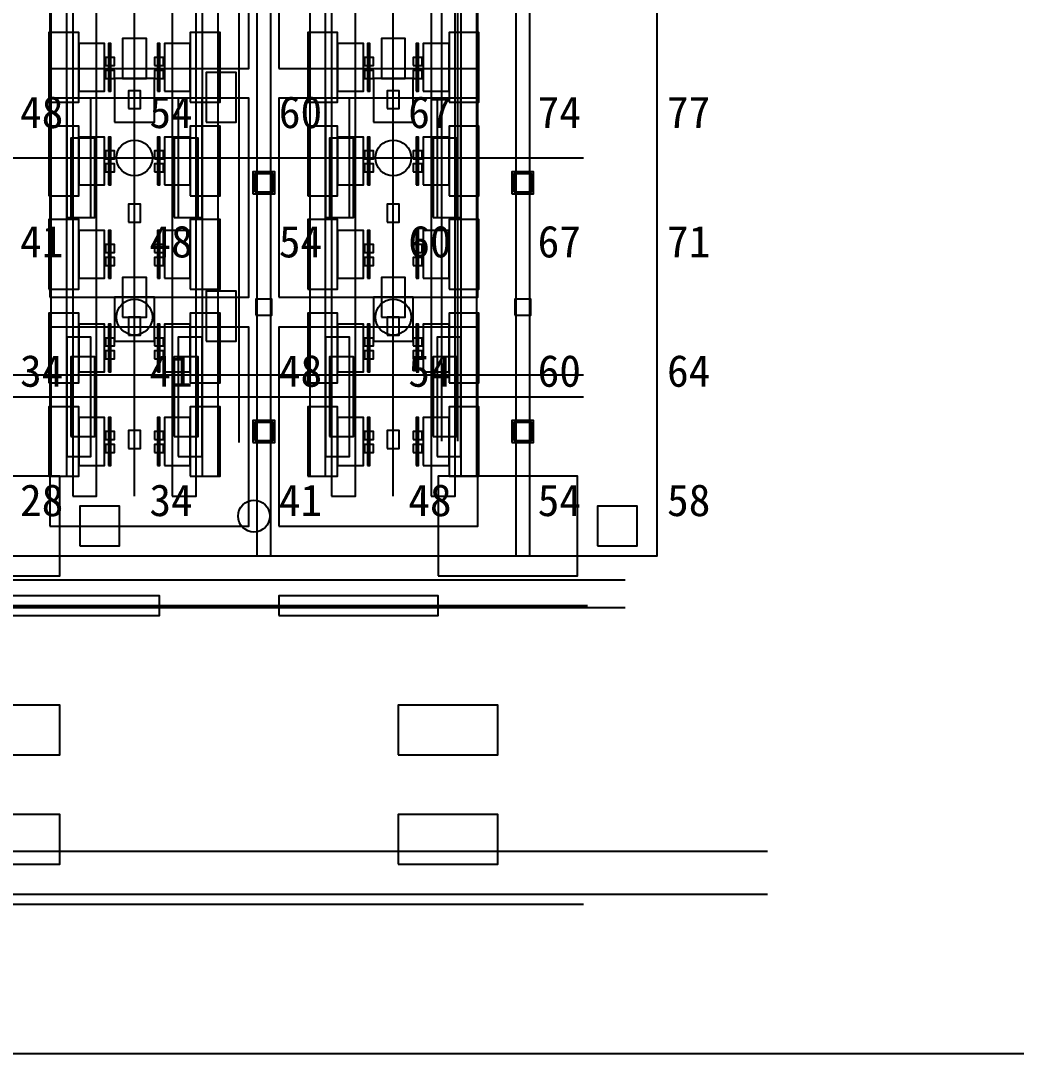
# Model space of a CAD drawing. Header units: metres. Extents: x -1640 to 1560, y -268 to 2338.
# Drawn here: x 258 to 308, y 862 to 913.9 of the extents above; entities that cross this region are included whole.
import ezdxf

# ---------------------------------------------------------------- set-up
doc = ezdxf.new("R2010")
doc.units = ezdxf.units.M
for name, color, linetype in [('1F_CDS', 5, 'Continuous'), ('1F_CHL', 4, 'Continuous'), ('1F_EHS_GAS_DETECTOR', 6, 'Continuous'), ('1F_EHS_SAFETY_SHOWER_EYEWASH_CONCEPT', 3, 'Continuous'), ('1F_PUMP', 2, 'Continuous'), ('1F_SCR', 3, 'Continuous'), ('1F_STRUCT_COLUMN', 8, 'Continuous'), ('1F_ZONE', 3, 'Continuous'), ('2F_CSF_LATERAL_RACK_CONCEPT', 9, 'Continuous'), ('2F_EHS_GAS_DETECTOR', 6, 'Continuous'), ('2F_RFG', 5, 'Continuous'), ('2F_STRUCT_COLUMN', 8, 'Continuous'), ('2F_VMB', 6, 'Continuous'), ('2F_ZONE', 3, 'Continuous'), ('3F_CLEANROOM_OVERHEAD_PIPE_DUCT_CONCEPT', 9, 'Continuous'), ('3F_EHS_EGRESS_DIST_M', 2, 'Continuous'), ('3F_FOUP', 5, 'Continuous'), ('3F_METRO', 2, 'Continuous'), ('3F_OHT', 9, 'Continuous'), ('3F_OHTV', 1, 'Continuous'), ('3F_STRUCT_COLUMN', 8, 'Continuous'), ('3F_TBAR', 6, 'Continuous'), ('3F_ZONE', 3, 'Continuous'), ('4F_DCC', 3, 'Continuous'), ('4F_FFU', 1, 'Continuous'), ('4F_STRUCT_PLENUM_TRUSS_CONCEPT', 9, 'Continuous'), ('4F_ZONE', 3, 'Continuous'), ('5F_CDS', 5, 'Continuous'), ('5F_CHL', 4, 'Continuous'), ('5F_EHS_GAS_DETECTOR', 6, 'Continuous'), ('5F_EHS_SAFETY_SHOWER_EYEWASH_CONCEPT', 3, 'Continuous'), ('5F_PUMP', 2, 'Continuous'), ('5F_SCR', 3, 'Continuous'), ('5F_STRUCT_COLUMN', 8, 'Continuous'), ('5F_ZONE', 3, 'Continuous'), ('6F_CSF_LATERAL_RACK_CONCEPT', 9, 'Continuous'), ('6F_EHS_GAS_DETECTOR', 6, 'Continuous'), ('6F_RFG', 5, 'Continuous'), ('6F_STRUCT_COLUMN', 8, 'Continuous'), ('6F_VMB', 6, 'Continuous'), ('6F_ZONE', 3, 'Continuous'), ('7F_CLEANROOM_OVERHEAD_PIPE_DUCT_CONCEPT', 9, 'Continuous'), ('7F_EHS_EGRESS_DIST_M', 2, 'Continuous'), ('7F_FOUP', 5, 'Continuous'), ('7F_METRO', 2, 'Continuous'), ('7F_OHT', 9, 'Continuous'), ('7F_OHTV', 1, 'Continuous'), ('7F_STRUCT_COLUMN', 8, 'Continuous'), ('7F_TBAR', 6, 'Continuous'), ('7F_ZONE', 3, 'Continuous'), ('8F_DCC', 3, 'Continuous'), ('8F_FFU', 1, 'Continuous'), ('8F_STRUCT_PLENUM_TRUSS_CONCEPT', 9, 'Continuous'), ('8F_ZONE', 3, 'Continuous'), ('OUTLINE', 7, 'Continuous'), ('RF_RSC', 4, 'Continuous'), ('RF_STACK', 2, 'Continuous'), ('UTIL_CHEM_CONCEPT', 6, 'Continuous'), ('UTIL_CHW.R_CONCEPT', 2, 'Continuous'), ('UTIL_CHW.S_CONCEPT', 1, 'Continuous'), ('UTIL_ELEC.LV_CONCEPT', 2, 'Continuous'), ('UTIL_EXH.ACID_CONCEPT', 4, 'Continuous'), ('UTIL_EXH.ALK_CONCEPT', 5, 'Continuous'), ('UTIL_GAS.SPEC_CONCEPT', 3, 'Continuous'), ('UTIL_PCW.R_CONCEPT', 1, 'Continuous'), ('UTIL_PCW.S_CONCEPT', 6, 'Continuous'), ('UTIL_UPW.R_CONCEPT', 2, 'Continuous'), ('UTIL_UPW.S_CONCEPT', 1, 'Continuous')]:
    doc.layers.add(name, color=color, linetype=linetype)

msp = doc.modelspace()

# ---------------------------------------------------------------- linework, layer by layer
at = {"layer": '1F_CDS'}
for points in [[(255, 877), (260, 877), (260, 879.5), (255, 879.5)], [(277, 877), (282, 877), (282, 879.5), (277, 879.5)], [(255, 871.5), (260, 871.5), (260, 874), (255, 874)], [(277, 871.5), (282, 871.5), (282, 874), (277, 874)]]:
    msp.add_lwpolyline(points, close=True, dxfattribs=at)
at = {"layer": '1F_CHL'}
for points in [[(267.35, 908.8), (268.85, 908.8), (268.85, 911.3), (267.35, 911.3)], [(267.35, 897.8), (268.85, 897.8), (268.85, 900.3), (267.35, 900.3)]]:
    msp.add_lwpolyline(points, close=True, dxfattribs=at)
at = {"layer": '1F_EHS_GAS_DETECTOR'}
for centre in [(263.75, 899), (276.75, 899)]:
    msp.add_circle(centre, 0.9, dxfattribs=at)
at = {"layer": '1F_EHS_SAFETY_SHOWER_EYEWASH_CONCEPT'}
msp.add_circle((269.75, 889), 0.8, dxfattribs=at)
at = {"layer": '1F_PUMP'}
for points in [[(260.55, 904), (261.75, 904), (261.75, 908), (260.55, 908)], [(265.75, 904), (266.95, 904), (266.95, 908), (265.75, 908)], [(273.55, 904), (274.75, 904), (274.75, 908), (273.55, 908)], [(278.75, 904), (279.95, 904), (279.95, 908), (278.75, 908)], [(260.55, 893), (261.75, 893), (261.75, 897), (260.55, 897)], [(265.75, 893), (266.95, 893), (266.95, 897), (265.75, 897)], [(273.55, 893), (274.75, 893), (274.75, 897), (273.55, 897)], [(278.75, 893), (279.95, 893), (279.95, 897), (278.75, 897)]]:
    msp.add_lwpolyline(points, close=True, dxfattribs=at)
at = {"layer": '1F_SCR'}
for points in [[(262.75, 908.8), (264.75, 908.8), (264.75, 911), (262.75, 911)], [(275.75, 908.8), (277.75, 908.8), (277.75, 911), (275.75, 911)], [(262.75, 897.8), (264.75, 897.8), (264.75, 900), (262.75, 900)], [(275.75, 897.8), (277.75, 897.8), (277.75, 900), (275.75, 900)]]:
    msp.add_lwpolyline(points, close=True, dxfattribs=at)
at = {"layer": '1F_STRUCT_COLUMN'}
for points in [[(269.7, 905.2), (270.8, 905.2), (270.8, 906.3), (269.7, 906.3)], [(282.7, 905.2), (283.8, 905.2), (283.8, 906.3), (282.7, 906.3)], [(269.7, 892.7), (270.8, 892.7), (270.8, 893.8), (269.7, 893.8)], [(282.7, 892.7), (283.8, 892.7), (283.8, 893.8), (282.7, 893.8)]]:
    msp.add_lwpolyline(points, close=True, dxfattribs=at)
at = {"layer": '1F_ZONE'}
msp.add_lwpolyline([(16.5, 887), (290, 887), (290, 1045), (16.5, 1045)], close=True, dxfattribs=at)
at = {"layer": '2F_CSF_LATERAL_RACK_CONCEPT'}
for points in [[(259.55, 891), (260.35, 891), (260.35, 1041), (259.55, 1041)], [(267.15, 891), (267.95, 891), (267.95, 1041), (267.15, 1041)], [(272.55, 891), (273.35, 891), (273.35, 1041), (272.55, 1041)], [(280.15, 891), (280.95, 891), (280.95, 1041), (280.15, 1041)]]:
    msp.add_lwpolyline(points, close=True, dxfattribs=at)
at = {"layer": '2F_EHS_GAS_DETECTOR'}
for centre in [(263.75, 907), (276.75, 907)]:
    msp.add_circle(centre, 0.9, dxfattribs=at)
at = {"layer": '2F_RFG'}
for points in [[(260.35, 904), (261.55, 904), (261.55, 910), (260.35, 910)], [(265.95, 904), (267.15, 904), (267.15, 910), (265.95, 910)], [(273.35, 904), (274.55, 904), (274.55, 910), (273.35, 910)], [(278.95, 904), (280.15, 904), (280.15, 910), (278.95, 910)], [(260.35, 892), (261.55, 892), (261.55, 898), (260.35, 898)], [(265.95, 892), (267.15, 892), (267.15, 898), (265.95, 898)], [(273.35, 892), (274.55, 892), (274.55, 898), (273.35, 898)], [(278.95, 892), (280.15, 892), (280.15, 898), (278.95, 898)]]:
    msp.add_lwpolyline(points, close=True, dxfattribs=at)
at = {"layer": '2F_STRUCT_COLUMN'}
for points in [[(269.8, 905.3), (270.7, 905.3), (270.7, 906.2), (269.8, 906.2)], [(282.8, 905.3), (283.7, 905.3), (283.7, 906.2), (282.8, 906.2)], [(269.8, 892.8), (270.7, 892.8), (270.7, 893.7), (269.8, 893.7)], [(282.8, 892.8), (283.7, 892.8), (283.7, 893.7), (282.8, 893.7)]]:
    msp.add_lwpolyline(points, close=True, dxfattribs=at)
at = {"layer": '2F_VMB'}
for points in [[(263.15, 911), (264.35, 911), (264.35, 913), (263.15, 913)], [(276.15, 911), (277.35, 911), (277.35, 913), (276.15, 913)], [(263.15, 899), (264.35, 899), (264.35, 901), (263.15, 901)], [(276.15, 899), (277.35, 899), (277.35, 901), (276.15, 901)]]:
    msp.add_lwpolyline(points, close=True, dxfattribs=at)
at = {"layer": '2F_ZONE'}
msp.add_lwpolyline([(16.5, 887), (290, 887), (290, 1045), (16.5, 1045)], close=True, dxfattribs=at)
at = {"layer": '3F_CLEANROOM_OVERHEAD_PIPE_DUCT_CONCEPT'}
for points in [[(260.65, 890), (261.85, 890), (261.85, 1042), (260.65, 1042)], [(265.65, 890), (266.85, 890), (266.85, 1042), (265.65, 1042)], [(273.65, 890), (274.85, 890), (274.85, 1042), (273.65, 1042)], [(278.65, 890), (279.85, 890), (279.85, 1042), (278.65, 1042)]]:
    msp.add_lwpolyline(points, close=True, dxfattribs=at)
at = {"layer": '3F_FOUP'}
for points in [[(262.3, 911.65), (262.75, 911.65), (262.75, 912.05), (262.3, 912.05)], [(264.75, 911.65), (265.2, 911.65), (265.2, 912.05), (264.75, 912.05)], [(275.3, 911.65), (275.75, 911.65), (275.75, 912.05), (275.3, 912.05)], [(277.75, 911.65), (278.2, 911.65), (278.2, 912.05), (277.75, 912.05)], [(262.3, 911), (262.75, 911), (262.75, 911.4), (262.3, 911.4)], [(264.75, 911), (265.2, 911), (265.2, 911.4), (264.75, 911.4)], [(275.3, 911), (275.75, 911), (275.75, 911.4), (275.3, 911.4)], [(277.75, 911), (278.2, 911), (278.2, 911.4), (277.75, 911.4)], [(262.3, 906.95), (262.75, 906.95), (262.75, 907.35), (262.3, 907.35)], [(264.75, 906.95), (265.2, 906.95), (265.2, 907.35), (264.75, 907.35)], [(275.3, 906.95), (275.75, 906.95), (275.75, 907.35), (275.3, 907.35)], [(277.75, 906.95), (278.2, 906.95), (278.2, 907.35), (277.75, 907.35)], [(262.3, 906.3), (262.75, 906.3), (262.75, 906.7), (262.3, 906.7)], [(264.75, 906.3), (265.2, 906.3), (265.2, 906.7), (264.75, 906.7)], [(275.3, 906.3), (275.75, 906.3), (275.75, 906.7), (275.3, 906.7)], [(277.75, 906.3), (278.2, 906.3), (278.2, 906.7), (277.75, 906.7)], [(262.3, 902.25), (262.75, 902.25), (262.75, 902.65), (262.3, 902.65)], [(264.75, 902.25), (265.2, 902.25), (265.2, 902.65), (264.75, 902.65)], [(275.3, 902.25), (275.75, 902.25), (275.75, 902.65), (275.3, 902.65)], [(277.75, 902.25), (278.2, 902.25), (278.2, 902.65), (277.75, 902.65)], [(262.3, 901.6), (262.75, 901.6), (262.75, 902), (262.3, 902)], [(264.75, 901.6), (265.2, 901.6), (265.2, 902), (264.75, 902)], [(275.3, 901.6), (275.75, 901.6), (275.75, 902), (275.3, 902)], [(277.75, 901.6), (278.2, 901.6), (278.2, 902), (277.75, 902)], [(262.3, 897.55), (262.75, 897.55), (262.75, 897.95), (262.3, 897.95)], [(264.75, 897.55), (265.2, 897.55), (265.2, 897.95), (264.75, 897.95)], [(275.3, 897.55), (275.75, 897.55), (275.75, 897.95), (275.3, 897.95)], [(277.75, 897.55), (278.2, 897.55), (278.2, 897.95), (277.75, 897.95)], [(262.3, 896.9), (262.75, 896.9), (262.75, 897.3), (262.3, 897.3)], [(264.75, 896.9), (265.2, 896.9), (265.2, 897.3), (264.75, 897.3)], [(275.3, 896.9), (275.75, 896.9), (275.75, 897.3), (275.3, 897.3)], [(277.75, 896.9), (278.2, 896.9), (278.2, 897.3), (277.75, 897.3)], [(262.3, 892.85), (262.75, 892.85), (262.75, 893.25), (262.3, 893.25)], [(264.75, 892.85), (265.2, 892.85), (265.2, 893.25), (264.75, 893.25)], [(275.3, 892.85), (275.75, 892.85), (275.75, 893.25), (275.3, 893.25)], [(277.75, 892.85), (278.2, 892.85), (278.2, 893.25), (277.75, 893.25)], [(262.3, 892.2), (262.75, 892.2), (262.75, 892.6), (262.3, 892.6)], [(264.75, 892.2), (265.2, 892.2), (265.2, 892.6), (264.75, 892.6)], [(275.3, 892.2), (275.75, 892.2), (275.75, 892.6), (275.3, 892.6)], [(277.75, 892.2), (278.2, 892.2), (278.2, 892.6), (277.75, 892.6)]]:
    msp.add_lwpolyline(points, close=True, dxfattribs=at)
at = {"layer": '3F_METRO'}
for points in [[(259.45, 909.8), (260.95, 909.8), (260.95, 913.3), (259.45, 913.3)], [(266.55, 909.8), (268.05, 909.8), (268.05, 913.3), (266.55, 913.3)], [(272.45, 909.8), (273.95, 909.8), (273.95, 913.3), (272.45, 913.3)], [(279.55, 909.8), (281.05, 909.8), (281.05, 913.3), (279.55, 913.3)], [(260.95, 910.35), (262.25, 910.35), (262.25, 912.75), (260.95, 912.75)], [(265.25, 910.35), (266.55, 910.35), (266.55, 912.75), (265.25, 912.75)], [(273.95, 910.35), (275.25, 910.35), (275.25, 912.75), (273.95, 912.75)], [(278.25, 910.35), (279.55, 910.35), (279.55, 912.75), (278.25, 912.75)], [(259.45, 905.1), (260.95, 905.1), (260.95, 908.6), (259.45, 908.6)], [(266.55, 905.1), (268.05, 905.1), (268.05, 908.6), (266.55, 908.6)], [(272.45, 905.1), (273.95, 905.1), (273.95, 908.6), (272.45, 908.6)], [(279.55, 905.1), (281.05, 905.1), (281.05, 908.6), (279.55, 908.6)], [(260.95, 905.65), (262.25, 905.65), (262.25, 908.05), (260.95, 908.05)], [(265.25, 905.65), (266.55, 905.65), (266.55, 908.05), (265.25, 908.05)], [(273.95, 905.65), (275.25, 905.65), (275.25, 908.05), (273.95, 908.05)], [(278.25, 905.65), (279.55, 905.65), (279.55, 908.05), (278.25, 908.05)], [(259.45, 900.4), (260.95, 900.4), (260.95, 903.9), (259.45, 903.9)], [(266.55, 900.4), (268.05, 900.4), (268.05, 903.9), (266.55, 903.9)], [(272.45, 900.4), (273.95, 900.4), (273.95, 903.9), (272.45, 903.9)], [(279.55, 900.4), (281.05, 900.4), (281.05, 903.9), (279.55, 903.9)], [(260.95, 900.95), (262.25, 900.95), (262.25, 903.35), (260.95, 903.35)], [(265.25, 900.95), (266.55, 900.95), (266.55, 903.35), (265.25, 903.35)], [(273.95, 900.95), (275.25, 900.95), (275.25, 903.35), (273.95, 903.35)], [(278.25, 900.95), (279.55, 900.95), (279.55, 903.35), (278.25, 903.35)], [(259.45, 895.7), (260.95, 895.7), (260.95, 899.2), (259.45, 899.2)], [(266.55, 895.7), (268.05, 895.7), (268.05, 899.2), (266.55, 899.2)], [(272.45, 895.7), (273.95, 895.7), (273.95, 899.2), (272.45, 899.2)], [(279.55, 895.7), (281.05, 895.7), (281.05, 899.2), (279.55, 899.2)], [(260.95, 896.25), (262.25, 896.25), (262.25, 898.65), (260.95, 898.65)], [(265.25, 896.25), (266.55, 896.25), (266.55, 898.65), (265.25, 898.65)], [(273.95, 896.25), (275.25, 896.25), (275.25, 898.65), (273.95, 898.65)], [(278.25, 896.25), (279.55, 896.25), (279.55, 898.65), (278.25, 898.65)], [(259.45, 891), (260.95, 891), (260.95, 894.5), (259.45, 894.5)], [(266.55, 891), (268.05, 891), (268.05, 894.5), (266.55, 894.5)], [(272.45, 891), (273.95, 891), (273.95, 894.5), (272.45, 894.5)], [(279.55, 891), (281.05, 891), (281.05, 894.5), (279.55, 894.5)], [(260.95, 891.55), (262.25, 891.55), (262.25, 893.95), (260.95, 893.95)], [(265.25, 891.55), (266.55, 891.55), (266.55, 893.95), (265.25, 893.95)], [(273.95, 891.55), (275.25, 891.55), (275.25, 893.95), (273.95, 893.95)], [(278.25, 891.55), (279.55, 891.55), (279.55, 893.95), (278.25, 893.95)]]:
    msp.add_lwpolyline(points, close=True, dxfattribs=at)
at = {"layer": '3F_OHT'}
for p, q in [((263.75, 890), (263.75, 962)), ((276.75, 890), (276.75, 962))]:
    msp.add_line(p, q, dxfattribs=at)
at = {"layer": '3F_OHTV'}
for points in [[(263.45, 909.48), (264.05, 909.48), (264.05, 910.38), (263.45, 910.38)], [(276.45, 909.48), (277.05, 909.48), (277.05, 910.38), (276.45, 910.38)], [(263.45, 903.78), (264.05, 903.78), (264.05, 904.68), (263.45, 904.68)], [(276.45, 903.78), (277.05, 903.78), (277.05, 904.68), (276.45, 904.68)], [(263.45, 898.09), (264.05, 898.09), (264.05, 898.99), (263.45, 898.99)], [(276.45, 898.09), (277.05, 898.09), (277.05, 898.99), (276.45, 898.99)], [(263.45, 892.4), (264.05, 892.4), (264.05, 893.3), (263.45, 893.3)], [(276.45, 892.4), (277.05, 892.4), (277.05, 893.3), (276.45, 893.3)]]:
    msp.add_lwpolyline(points, close=True, dxfattribs=at)
at = {"layer": '3F_STRUCT_COLUMN'}
for points in [[(269.85, 899.1), (270.65, 899.1), (270.65, 899.9), (269.85, 899.9)], [(282.85, 899.1), (283.65, 899.1), (283.65, 899.9), (282.85, 899.9)]]:
    msp.add_lwpolyline(points, close=True, dxfattribs=at)
at = {"layer": '3F_TBAR'}
for points in [[(262.45, 910.35), (262.57, 910.35), (262.57, 912.75), (262.45, 912.75)], [(264.9, 910.35), (265.02, 910.35), (265.02, 912.75), (264.9, 912.75)], [(275.45, 910.35), (275.57, 910.35), (275.57, 912.75), (275.45, 912.75)], [(277.9, 910.35), (278.02, 910.35), (278.02, 912.75), (277.9, 912.75)], [(262.45, 905.65), (262.57, 905.65), (262.57, 908.05), (262.45, 908.05)], [(264.9, 905.65), (265.02, 905.65), (265.02, 908.05), (264.9, 908.05)], [(275.45, 905.65), (275.57, 905.65), (275.57, 908.05), (275.45, 908.05)], [(277.9, 905.65), (278.02, 905.65), (278.02, 908.05), (277.9, 908.05)], [(262.45, 900.95), (262.57, 900.95), (262.57, 903.35), (262.45, 903.35)], [(264.9, 900.95), (265.02, 900.95), (265.02, 903.35), (264.9, 903.35)], [(275.45, 900.95), (275.57, 900.95), (275.57, 903.35), (275.45, 903.35)], [(277.9, 900.95), (278.02, 900.95), (278.02, 903.35), (277.9, 903.35)], [(262.45, 896.25), (262.57, 896.25), (262.57, 898.65), (262.45, 898.65)], [(264.9, 896.25), (265.02, 896.25), (265.02, 898.65), (264.9, 898.65)], [(275.45, 896.25), (275.57, 896.25), (275.57, 898.65), (275.45, 898.65)], [(277.9, 896.25), (278.02, 896.25), (278.02, 898.65), (277.9, 898.65)], [(262.45, 891.55), (262.57, 891.55), (262.57, 893.95), (262.45, 893.95)], [(264.9, 891.55), (265.02, 891.55), (265.02, 893.95), (264.9, 893.95)], [(275.45, 891.55), (275.57, 891.55), (275.57, 893.95), (275.45, 893.95)], [(277.9, 891.55), (278.02, 891.55), (278.02, 893.95), (277.9, 893.95)]]:
    msp.add_lwpolyline(points, close=True, dxfattribs=at)
at = {"layer": '3F_ZONE'}
msp.add_lwpolyline([(16.5, 887), (290, 887), (290, 1045), (16.5, 1045)], close=True, dxfattribs=at)
at = {"layer": '4F_DCC'}
for points in [[(257, 884), (265, 884), (265, 885), (257, 885)], [(271, 884), (279, 884), (279, 885), (271, 885)]]:
    msp.add_lwpolyline(points, close=True, dxfattribs=at)
at = {"layer": '4F_FFU'}
for points in [[(259.5, 911.5), (269.5, 911.5), (269.5, 921.5), (259.5, 921.5)], [(271, 911.5), (281, 911.5), (281, 921.5), (271, 921.5)], [(259.5, 900), (269.5, 900), (269.5, 910), (259.5, 910)], [(271, 900), (281, 900), (281, 910), (271, 910)], [(259.5, 888.5), (269.5, 888.5), (269.5, 898.5), (259.5, 898.5)], [(271, 888.5), (281, 888.5), (281, 898.5), (271, 898.5)]]:
    msp.add_lwpolyline(points, close=True, dxfattribs=at)
at = {"layer": '4F_STRUCT_PLENUM_TRUSS_CONCEPT'}
for points in [[(269.9, 887), (270.6, 887), (270.6, 1045), (269.9, 1045)], [(282.9, 887), (283.6, 887), (283.6, 1045), (282.9, 1045)]]:
    msp.add_lwpolyline(points, close=True, dxfattribs=at)
at = {"layer": '4F_ZONE'}
msp.add_lwpolyline([(16.5, 887), (290, 887), (290, 1045), (16.5, 1045)], close=True, dxfattribs=at)
at = {"layer": '5F_CDS'}
for points in [[(255, 877), (260, 877), (260, 879.5), (255, 879.5)], [(277, 877), (282, 877), (282, 879.5), (277, 879.5)], [(255, 871.5), (260, 871.5), (260, 874), (255, 874)], [(277, 871.5), (282, 871.5), (282, 874), (277, 874)]]:
    msp.add_lwpolyline(points, close=True, dxfattribs=at)
at = {"layer": '5F_CHL'}
for points in [[(267.35, 908.8), (268.85, 908.8), (268.85, 911.3), (267.35, 911.3)], [(267.35, 897.8), (268.85, 897.8), (268.85, 900.3), (267.35, 900.3)]]:
    msp.add_lwpolyline(points, close=True, dxfattribs=at)
at = {"layer": '5F_EHS_GAS_DETECTOR'}
for centre in [(263.75, 899), (276.75, 899)]:
    msp.add_circle(centre, 0.9, dxfattribs=at)
at = {"layer": '5F_EHS_SAFETY_SHOWER_EYEWASH_CONCEPT'}
msp.add_circle((269.75, 889), 0.8, dxfattribs=at)
at = {"layer": '5F_PUMP'}
for points in [[(260.55, 904), (261.75, 904), (261.75, 908), (260.55, 908)], [(265.75, 904), (266.95, 904), (266.95, 908), (265.75, 908)], [(273.55, 904), (274.75, 904), (274.75, 908), (273.55, 908)], [(278.75, 904), (279.95, 904), (279.95, 908), (278.75, 908)], [(260.55, 893), (261.75, 893), (261.75, 897), (260.55, 897)], [(265.75, 893), (266.95, 893), (266.95, 897), (265.75, 897)], [(273.55, 893), (274.75, 893), (274.75, 897), (273.55, 897)], [(278.75, 893), (279.95, 893), (279.95, 897), (278.75, 897)]]:
    msp.add_lwpolyline(points, close=True, dxfattribs=at)
at = {"layer": '5F_SCR'}
for points in [[(262.75, 908.8), (264.75, 908.8), (264.75, 911), (262.75, 911)], [(275.75, 908.8), (277.75, 908.8), (277.75, 911), (275.75, 911)], [(262.75, 897.8), (264.75, 897.8), (264.75, 900), (262.75, 900)], [(275.75, 897.8), (277.75, 897.8), (277.75, 900), (275.75, 900)]]:
    msp.add_lwpolyline(points, close=True, dxfattribs=at)
at = {"layer": '5F_STRUCT_COLUMN'}
for points in [[(269.7, 905.2), (270.8, 905.2), (270.8, 906.3), (269.7, 906.3)], [(282.7, 905.2), (283.8, 905.2), (283.8, 906.3), (282.7, 906.3)], [(269.7, 892.7), (270.8, 892.7), (270.8, 893.8), (269.7, 893.8)], [(282.7, 892.7), (283.8, 892.7), (283.8, 893.8), (282.7, 893.8)]]:
    msp.add_lwpolyline(points, close=True, dxfattribs=at)
at = {"layer": '5F_ZONE'}
msp.add_lwpolyline([(16.5, 887), (290, 887), (290, 1045), (16.5, 1045)], close=True, dxfattribs=at)
at = {"layer": '6F_CSF_LATERAL_RACK_CONCEPT'}
for points in [[(259.55, 891), (260.35, 891), (260.35, 1041), (259.55, 1041)], [(267.15, 891), (267.95, 891), (267.95, 1041), (267.15, 1041)], [(272.55, 891), (273.35, 891), (273.35, 1041), (272.55, 1041)], [(280.15, 891), (280.95, 891), (280.95, 1041), (280.15, 1041)]]:
    msp.add_lwpolyline(points, close=True, dxfattribs=at)
at = {"layer": '6F_EHS_GAS_DETECTOR'}
for centre in [(263.75, 907), (276.75, 907)]:
    msp.add_circle(centre, 0.9, dxfattribs=at)
at = {"layer": '6F_RFG'}
for points in [[(260.35, 904), (261.55, 904), (261.55, 910), (260.35, 910)], [(265.95, 904), (267.15, 904), (267.15, 910), (265.95, 910)], [(273.35, 904), (274.55, 904), (274.55, 910), (273.35, 910)], [(278.95, 904), (280.15, 904), (280.15, 910), (278.95, 910)], [(260.35, 892), (261.55, 892), (261.55, 898), (260.35, 898)], [(265.95, 892), (267.15, 892), (267.15, 898), (265.95, 898)], [(273.35, 892), (274.55, 892), (274.55, 898), (273.35, 898)], [(278.95, 892), (280.15, 892), (280.15, 898), (278.95, 898)]]:
    msp.add_lwpolyline(points, close=True, dxfattribs=at)
at = {"layer": '6F_STRUCT_COLUMN'}
for points in [[(269.8, 905.3), (270.7, 905.3), (270.7, 906.2), (269.8, 906.2)], [(282.8, 905.3), (283.7, 905.3), (283.7, 906.2), (282.8, 906.2)], [(269.8, 892.8), (270.7, 892.8), (270.7, 893.7), (269.8, 893.7)], [(282.8, 892.8), (283.7, 892.8), (283.7, 893.7), (282.8, 893.7)]]:
    msp.add_lwpolyline(points, close=True, dxfattribs=at)
at = {"layer": '6F_VMB'}
for points in [[(263.15, 911), (264.35, 911), (264.35, 913), (263.15, 913)], [(276.15, 911), (277.35, 911), (277.35, 913), (276.15, 913)], [(263.15, 899), (264.35, 899), (264.35, 901), (263.15, 901)], [(276.15, 899), (277.35, 899), (277.35, 901), (276.15, 901)]]:
    msp.add_lwpolyline(points, close=True, dxfattribs=at)
at = {"layer": '6F_ZONE'}
msp.add_lwpolyline([(16.5, 887), (290, 887), (290, 1045), (16.5, 1045)], close=True, dxfattribs=at)
at = {"layer": '7F_CLEANROOM_OVERHEAD_PIPE_DUCT_CONCEPT'}
for points in [[(260.65, 890), (261.85, 890), (261.85, 1042), (260.65, 1042)], [(265.65, 890), (266.85, 890), (266.85, 1042), (265.65, 1042)], [(273.65, 890), (274.85, 890), (274.85, 1042), (273.65, 1042)], [(278.65, 890), (279.85, 890), (279.85, 1042), (278.65, 1042)]]:
    msp.add_lwpolyline(points, close=True, dxfattribs=at)
at = {"layer": '7F_FOUP'}
for points in [[(262.3, 911.65), (262.75, 911.65), (262.75, 912.05), (262.3, 912.05)], [(264.75, 911.65), (265.2, 911.65), (265.2, 912.05), (264.75, 912.05)], [(275.3, 911.65), (275.75, 911.65), (275.75, 912.05), (275.3, 912.05)], [(277.75, 911.65), (278.2, 911.65), (278.2, 912.05), (277.75, 912.05)], [(262.3, 911), (262.75, 911), (262.75, 911.4), (262.3, 911.4)], [(264.75, 911), (265.2, 911), (265.2, 911.4), (264.75, 911.4)], [(275.3, 911), (275.75, 911), (275.75, 911.4), (275.3, 911.4)], [(277.75, 911), (278.2, 911), (278.2, 911.4), (277.75, 911.4)], [(262.3, 906.95), (262.75, 906.95), (262.75, 907.35), (262.3, 907.35)], [(264.75, 906.95), (265.2, 906.95), (265.2, 907.35), (264.75, 907.35)], [(275.3, 906.95), (275.75, 906.95), (275.75, 907.35), (275.3, 907.35)], [(277.75, 906.95), (278.2, 906.95), (278.2, 907.35), (277.75, 907.35)], [(262.3, 906.3), (262.75, 906.3), (262.75, 906.7), (262.3, 906.7)], [(264.75, 906.3), (265.2, 906.3), (265.2, 906.7), (264.75, 906.7)], [(275.3, 906.3), (275.75, 906.3), (275.75, 906.7), (275.3, 906.7)], [(277.75, 906.3), (278.2, 906.3), (278.2, 906.7), (277.75, 906.7)], [(262.3, 902.25), (262.75, 902.25), (262.75, 902.65), (262.3, 902.65)], [(264.75, 902.25), (265.2, 902.25), (265.2, 902.65), (264.75, 902.65)], [(275.3, 902.25), (275.75, 902.25), (275.75, 902.65), (275.3, 902.65)], [(277.75, 902.25), (278.2, 902.25), (278.2, 902.65), (277.75, 902.65)], [(262.3, 901.6), (262.75, 901.6), (262.75, 902), (262.3, 902)], [(264.75, 901.6), (265.2, 901.6), (265.2, 902), (264.75, 902)], [(275.3, 901.6), (275.75, 901.6), (275.75, 902), (275.3, 902)], [(277.75, 901.6), (278.2, 901.6), (278.2, 902), (277.75, 902)], [(262.3, 897.55), (262.75, 897.55), (262.75, 897.95), (262.3, 897.95)], [(264.75, 897.55), (265.2, 897.55), (265.2, 897.95), (264.75, 897.95)], [(275.3, 897.55), (275.75, 897.55), (275.75, 897.95), (275.3, 897.95)], [(277.75, 897.55), (278.2, 897.55), (278.2, 897.95), (277.75, 897.95)], [(262.3, 896.9), (262.75, 896.9), (262.75, 897.3), (262.3, 897.3)], [(264.75, 896.9), (265.2, 896.9), (265.2, 897.3), (264.75, 897.3)], [(275.3, 896.9), (275.75, 896.9), (275.75, 897.3), (275.3, 897.3)], [(277.75, 896.9), (278.2, 896.9), (278.2, 897.3), (277.75, 897.3)], [(262.3, 892.85), (262.75, 892.85), (262.75, 893.25), (262.3, 893.25)], [(264.75, 892.85), (265.2, 892.85), (265.2, 893.25), (264.75, 893.25)], [(275.3, 892.85), (275.75, 892.85), (275.75, 893.25), (275.3, 893.25)], [(277.75, 892.85), (278.2, 892.85), (278.2, 893.25), (277.75, 893.25)], [(262.3, 892.2), (262.75, 892.2), (262.75, 892.6), (262.3, 892.6)], [(264.75, 892.2), (265.2, 892.2), (265.2, 892.6), (264.75, 892.6)], [(275.3, 892.2), (275.75, 892.2), (275.75, 892.6), (275.3, 892.6)], [(277.75, 892.2), (278.2, 892.2), (278.2, 892.6), (277.75, 892.6)]]:
    msp.add_lwpolyline(points, close=True, dxfattribs=at)
at = {"layer": '7F_METRO'}
for points in [[(259.45, 909.8), (260.95, 909.8), (260.95, 913.3), (259.45, 913.3)], [(266.55, 909.8), (268.05, 909.8), (268.05, 913.3), (266.55, 913.3)], [(272.45, 909.8), (273.95, 909.8), (273.95, 913.3), (272.45, 913.3)], [(279.55, 909.8), (281.05, 909.8), (281.05, 913.3), (279.55, 913.3)], [(260.95, 910.35), (262.25, 910.35), (262.25, 912.75), (260.95, 912.75)], [(265.25, 910.35), (266.55, 910.35), (266.55, 912.75), (265.25, 912.75)], [(273.95, 910.35), (275.25, 910.35), (275.25, 912.75), (273.95, 912.75)], [(278.25, 910.35), (279.55, 910.35), (279.55, 912.75), (278.25, 912.75)], [(259.45, 905.1), (260.95, 905.1), (260.95, 908.6), (259.45, 908.6)], [(266.55, 905.1), (268.05, 905.1), (268.05, 908.6), (266.55, 908.6)], [(272.45, 905.1), (273.95, 905.1), (273.95, 908.6), (272.45, 908.6)], [(279.55, 905.1), (281.05, 905.1), (281.05, 908.6), (279.55, 908.6)], [(260.95, 905.65), (262.25, 905.65), (262.25, 908.05), (260.95, 908.05)], [(265.25, 905.65), (266.55, 905.65), (266.55, 908.05), (265.25, 908.05)], [(273.95, 905.65), (275.25, 905.65), (275.25, 908.05), (273.95, 908.05)], [(278.25, 905.65), (279.55, 905.65), (279.55, 908.05), (278.25, 908.05)], [(259.45, 900.4), (260.95, 900.4), (260.95, 903.9), (259.45, 903.9)], [(266.55, 900.4), (268.05, 900.4), (268.05, 903.9), (266.55, 903.9)], [(272.45, 900.4), (273.95, 900.4), (273.95, 903.9), (272.45, 903.9)], [(279.55, 900.4), (281.05, 900.4), (281.05, 903.9), (279.55, 903.9)], [(260.95, 900.95), (262.25, 900.95), (262.25, 903.35), (260.95, 903.35)], [(265.25, 900.95), (266.55, 900.95), (266.55, 903.35), (265.25, 903.35)], [(273.95, 900.95), (275.25, 900.95), (275.25, 903.35), (273.95, 903.35)], [(278.25, 900.95), (279.55, 900.95), (279.55, 903.35), (278.25, 903.35)], [(259.45, 895.7), (260.95, 895.7), (260.95, 899.2), (259.45, 899.2)], [(266.55, 895.7), (268.05, 895.7), (268.05, 899.2), (266.55, 899.2)], [(272.45, 895.7), (273.95, 895.7), (273.95, 899.2), (272.45, 899.2)], [(279.55, 895.7), (281.05, 895.7), (281.05, 899.2), (279.55, 899.2)], [(260.95, 896.25), (262.25, 896.25), (262.25, 898.65), (260.95, 898.65)], [(265.25, 896.25), (266.55, 896.25), (266.55, 898.65), (265.25, 898.65)], [(273.95, 896.25), (275.25, 896.25), (275.25, 898.65), (273.95, 898.65)], [(278.25, 896.25), (279.55, 896.25), (279.55, 898.65), (278.25, 898.65)], [(259.45, 891), (260.95, 891), (260.95, 894.5), (259.45, 894.5)], [(266.55, 891), (268.05, 891), (268.05, 894.5), (266.55, 894.5)], [(272.45, 891), (273.95, 891), (273.95, 894.5), (272.45, 894.5)], [(279.55, 891), (281.05, 891), (281.05, 894.5), (279.55, 894.5)], [(260.95, 891.55), (262.25, 891.55), (262.25, 893.95), (260.95, 893.95)], [(265.25, 891.55), (266.55, 891.55), (266.55, 893.95), (265.25, 893.95)], [(273.95, 891.55), (275.25, 891.55), (275.25, 893.95), (273.95, 893.95)], [(278.25, 891.55), (279.55, 891.55), (279.55, 893.95), (278.25, 893.95)]]:
    msp.add_lwpolyline(points, close=True, dxfattribs=at)
at = {"layer": '7F_OHT'}
for p, q in [((263.75, 890), (263.75, 962)), ((276.75, 890), (276.75, 962))]:
    msp.add_line(p, q, dxfattribs=at)
at = {"layer": '7F_OHTV'}
for points in [[(263.45, 909.48), (264.05, 909.48), (264.05, 910.38), (263.45, 910.38)], [(276.45, 909.48), (277.05, 909.48), (277.05, 910.38), (276.45, 910.38)], [(263.45, 903.78), (264.05, 903.78), (264.05, 904.68), (263.45, 904.68)], [(276.45, 903.78), (277.05, 903.78), (277.05, 904.68), (276.45, 904.68)], [(263.45, 898.09), (264.05, 898.09), (264.05, 898.99), (263.45, 898.99)], [(276.45, 898.09), (277.05, 898.09), (277.05, 898.99), (276.45, 898.99)], [(263.45, 892.4), (264.05, 892.4), (264.05, 893.3), (263.45, 893.3)], [(276.45, 892.4), (277.05, 892.4), (277.05, 893.3), (276.45, 893.3)]]:
    msp.add_lwpolyline(points, close=True, dxfattribs=at)
at = {"layer": '7F_STRUCT_COLUMN'}
for points in [[(269.85, 899.1), (270.65, 899.1), (270.65, 899.9), (269.85, 899.9)], [(282.85, 899.1), (283.65, 899.1), (283.65, 899.9), (282.85, 899.9)]]:
    msp.add_lwpolyline(points, close=True, dxfattribs=at)
at = {"layer": '7F_TBAR'}
for points in [[(262.45, 910.35), (262.57, 910.35), (262.57, 912.75), (262.45, 912.75)], [(264.9, 910.35), (265.02, 910.35), (265.02, 912.75), (264.9, 912.75)], [(275.45, 910.35), (275.57, 910.35), (275.57, 912.75), (275.45, 912.75)], [(277.9, 910.35), (278.02, 910.35), (278.02, 912.75), (277.9, 912.75)], [(262.45, 905.65), (262.57, 905.65), (262.57, 908.05), (262.45, 908.05)], [(264.9, 905.65), (265.02, 905.65), (265.02, 908.05), (264.9, 908.05)], [(275.45, 905.65), (275.57, 905.65), (275.57, 908.05), (275.45, 908.05)], [(277.9, 905.65), (278.02, 905.65), (278.02, 908.05), (277.9, 908.05)], [(262.45, 900.95), (262.57, 900.95), (262.57, 903.35), (262.45, 903.35)], [(264.9, 900.95), (265.02, 900.95), (265.02, 903.35), (264.9, 903.35)], [(275.45, 900.95), (275.57, 900.95), (275.57, 903.35), (275.45, 903.35)], [(277.9, 900.95), (278.02, 900.95), (278.02, 903.35), (277.9, 903.35)], [(262.45, 896.25), (262.57, 896.25), (262.57, 898.65), (262.45, 898.65)], [(264.9, 896.25), (265.02, 896.25), (265.02, 898.65), (264.9, 898.65)], [(275.45, 896.25), (275.57, 896.25), (275.57, 898.65), (275.45, 898.65)], [(277.9, 896.25), (278.02, 896.25), (278.02, 898.65), (277.9, 898.65)], [(262.45, 891.55), (262.57, 891.55), (262.57, 893.95), (262.45, 893.95)], [(264.9, 891.55), (265.02, 891.55), (265.02, 893.95), (264.9, 893.95)], [(275.45, 891.55), (275.57, 891.55), (275.57, 893.95), (275.45, 893.95)], [(277.9, 891.55), (278.02, 891.55), (278.02, 893.95), (277.9, 893.95)]]:
    msp.add_lwpolyline(points, close=True, dxfattribs=at)
at = {"layer": '7F_ZONE'}
msp.add_lwpolyline([(16.5, 887), (290, 887), (290, 1045), (16.5, 1045)], close=True, dxfattribs=at)
at = {"layer": '8F_DCC'}
for points in [[(257, 884), (265, 884), (265, 885), (257, 885)], [(271, 884), (279, 884), (279, 885), (271, 885)]]:
    msp.add_lwpolyline(points, close=True, dxfattribs=at)
at = {"layer": '8F_FFU'}
for points in [[(259.5, 911.5), (269.5, 911.5), (269.5, 921.5), (259.5, 921.5)], [(271, 911.5), (281, 911.5), (281, 921.5), (271, 921.5)], [(259.5, 900), (269.5, 900), (269.5, 910), (259.5, 910)], [(271, 900), (281, 900), (281, 910), (271, 910)], [(259.5, 888.5), (269.5, 888.5), (269.5, 898.5), (259.5, 898.5)], [(271, 888.5), (281, 888.5), (281, 898.5), (271, 898.5)]]:
    msp.add_lwpolyline(points, close=True, dxfattribs=at)
at = {"layer": '8F_STRUCT_PLENUM_TRUSS_CONCEPT'}
for points in [[(269.9, 887), (270.6, 887), (270.6, 1045), (269.9, 1045)], [(282.9, 887), (283.6, 887), (283.6, 1045), (282.9, 1045)]]:
    msp.add_lwpolyline(points, close=True, dxfattribs=at)
at = {"layer": '8F_ZONE'}
msp.add_lwpolyline([(16.5, 887), (290, 887), (290, 1045), (16.5, 1045)], close=True, dxfattribs=at)
at = {"layer": 'OUTLINE'}
msp.add_lwpolyline([(-307, 862), (347, 862), (347, 1070), (-307, 1070)], close=True, dxfattribs=at)
at = {"layer": 'RF_RSC'}
for points in [[(253, 886), (260, 886), (260, 891), (253, 891)], [(279, 886), (286, 886), (286, 891), (279, 891)]]:
    msp.add_lwpolyline(points, close=True, dxfattribs=at)
at = {"layer": 'RF_STACK'}
for points in [[(261, 887.5), (263, 887.5), (263, 889.5), (261, 889.5)], [(287, 887.5), (289, 887.5), (289, 889.5), (287, 889.5)]]:
    msp.add_lwpolyline(points, close=True, dxfattribs=at)
at = {"layer": 'UTIL_CHEM_CONCEPT'}
msp.add_line((-273.3, 869.5), (286.3, 869.5), dxfattribs=at)
msp.add_line((-273.3, 869.5), (286.3, 869.5), dxfattribs=at)
at = {"layer": 'UTIL_CHW.R_CONCEPT'}
msp.add_line((-276.2, 885.8), (287.8, 885.8), dxfattribs=at)
msp.add_line((-276.2, 885.8), (287.8, 885.8), dxfattribs=at)
at = {"layer": 'UTIL_CHW.S_CONCEPT'}
msp.add_line((-277.5, 884.5), (286.5, 884.5), dxfattribs=at)
msp.add_line((-277.5, 884.5), (286.5, 884.5), dxfattribs=at)
at = {"layer": 'UTIL_ELEC.LV_CONCEPT'}
msp.add_line((269, 892.7), (269, 1053.3), dxfattribs=at)
msp.add_line((269, 892.7), (269, 1053.3), dxfattribs=at)
at = {"layer": 'UTIL_EXH.ACID_CONCEPT'}
for p, q in [((-279.4, 885.8), (288.4, 885.8)), ((-279.4, 885.8), (288.4, 885.8)), ((-267.55, 870), (295.55, 870))]:
    msp.add_line(p, q, dxfattribs=at)
at = {"layer": 'UTIL_EXH.ALK_CONCEPT'}
for p, q in [((-279.4, 884.4), (288.4, 884.4)), ((-279.4, 884.4), (288.4, 884.4)), ((-267.55, 872.16), (295.55, 872.16))]:
    msp.add_line(p, q, dxfattribs=at)
at = {"layer": 'UTIL_GAS.SPEC_CONCEPT'}
msp.add_line((-275.3, 907), (286.3, 907), dxfattribs=at)
msp.add_line((-275.3, 907), (286.3, 907), dxfattribs=at)
at = {"layer": 'UTIL_PCW.R_CONCEPT'}
msp.add_line((279.995, 892.77), (279.995, 1039.22), dxfattribs=at)
msp.add_line((279.995, 892.77), (279.995, 1039.22), dxfattribs=at)
at = {"layer": 'UTIL_PCW.S_CONCEPT'}
msp.add_line((279.195, 892.77), (279.195, 1039.22), dxfattribs=at)
msp.add_line((279.195, 892.77), (279.195, 1039.22), dxfattribs=at)
at = {"layer": 'UTIL_UPW.R_CONCEPT'}
msp.add_line((-277.3, 896.1), (286.3, 896.1), dxfattribs=at)
msp.add_line((-277.3, 896.1), (286.3, 896.1), dxfattribs=at)
at = {"layer": 'UTIL_UPW.S_CONCEPT'}
msp.add_line((-277.3, 895), (286.3, 895), dxfattribs=at)
msp.add_line((-277.3, 895), (286.3, 895), dxfattribs=at)

# ---------------------------------------------------------------- texts
at = {"layer": '3F_EHS_EGRESS_DIST_M'}
for s, p in [('48', (258, 908.5)), ('54', (264.5, 908.5)), ('60', (271, 908.5)), ('67', (277.5, 908.5)), ('74', (284, 908.5)), ('77', (290.5, 908.5)), ('48', (264.5, 902)), ('60', (277.5, 902)), ('67', (284, 902)), ('41', (258, 902)), ('54', (271, 902)), ('71', (290.5, 902)), ('34', (258, 895.5)), ('41', (264.5, 895.5)), ('48', (271, 895.5)), ('54', (277.5, 895.5)), ('60', (284, 895.5)), ('64', (290.5, 895.5)), ('28', (258, 889)), ('34', (264.5, 889)), ('41', (271, 889)), ('48', (277.5, 889)), ('54', (284, 889)), ('58', (290.5, 889))]:
    msp.add_text(s, height=1.6, dxfattribs=at).set_placement(p)
at = {"layer": '7F_EHS_EGRESS_DIST_M'}
for s, p in [('48', (258, 908.5)), ('54', (264.5, 908.5)), ('60', (271, 908.5)), ('67', (277.5, 908.5)), ('74', (284, 908.5)), ('77', (290.5, 908.5)), ('48', (264.5, 902)), ('60', (277.5, 902)), ('67', (284, 902)), ('41', (258, 902)), ('54', (271, 902)), ('71', (290.5, 902)), ('34', (258, 895.5)), ('41', (264.5, 895.5)), ('48', (271, 895.5)), ('54', (277.5, 895.5)), ('60', (284, 895.5)), ('64', (290.5, 895.5)), ('28', (258, 889)), ('34', (264.5, 889)), ('41', (271, 889)), ('48', (277.5, 889)), ('54', (284, 889)), ('58', (290.5, 889))]:
    msp.add_text(s, height=1.6, dxfattribs=at).set_placement(p)

doc.saveas('drawing.dxf')
